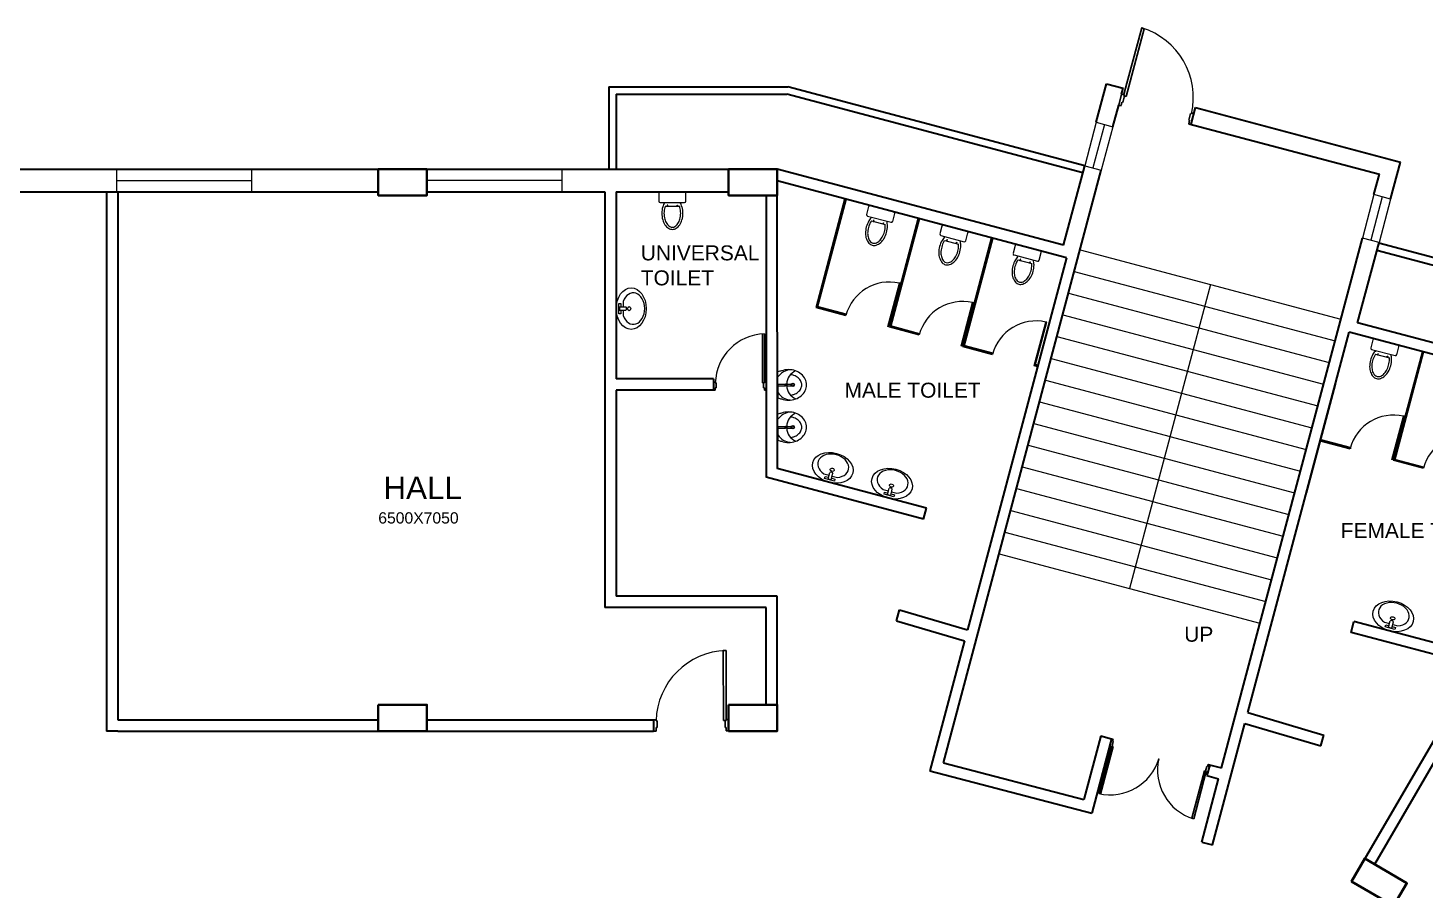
# Model space of a CAD drawing. Header units: millimetres. Extents: x 3079 to 579737, y 1565 to 1161826.
# Drawn here: x 156652 to 175297, y 1088899 to 1100409 of the extents above; entities that cross this region are included whole.
import ezdxf

# ---------------------------------------------------------------- set-up
doc = ezdxf.new("R2010")
doc.units = ezdxf.units.MM
for name, color, linetype, lineweight in [('1', 7, 'Continuous', 35), ('A_COL', 250, 'Continuous', 40), ('A_ELE1', 250, 'Continuous', 20), ('A_WIN-DOR', 250, 'Continuous', 30), ('DOOR', 250, 'Continuous', 15), ('IG-Area', 250, 'Continuous', 30), ('partition', 253, 'Continuous', 5), ('WINDOW', 252, 'Continuous', 15)]:
    doc.layers.add(name, color=color, linetype=linetype, lineweight=lineweight)
doc.layers.add('FURNITURE', color=253, linetype='Continuous', lineweight=5, transparency=0.05)
doc.styles.get("Standard").update_dxf_attribs({"font": 'arial.ttf'})

msp = doc.modelspace()

# ---------------------------------------------------------------- linework, layer by layer
for p, q in [((170908, 1099149), (170754, 1098570)), ((171131, 1099090), (170976, 1098511)), ((174615, 1098184), (174461, 1097604)), ((174837, 1098124), (174683, 1097545)), ((170693, 1097448), (170694, 1097447)), ((170616, 1097158), (170617, 1097158)), ((172432, 1096985), (171353, 1092926)), ((172432, 1096985), (174173, 1096522)), ((172432, 1096985), (174173, 1096522)), ((170539, 1096868), (170540, 1096868)), ((170461, 1096578), (170462, 1096578)), ((172355, 1096695), (174096, 1096232)), ((172278, 1096405), (174019, 1095942)), ((170384, 1096288), (170385, 1096288)), ((170307, 1095998), (170308, 1095998)), ((172201, 1096115), (173942, 1095652)), ((172124, 1095825), (173865, 1095362)), ((170230, 1095708), (170231, 1095708)), ((170153, 1095418), (170154, 1095418)), ((172047, 1095535), (173787, 1095072)), ((171970, 1095246), (173710, 1094782)), ((170076, 1095128), (170077, 1095128)), ((171892, 1094956), (173633, 1094493)), ((169999, 1094838), (170000, 1094838)), ((171815, 1094666), (173556, 1094203)), ((169922, 1094549), (169923, 1094548)), ((171738, 1094376), (173479, 1093913)), ((169844, 1094259), (169845, 1094258)), ((169767, 1093969), (169768, 1093968)), ((171661, 1094086), (173402, 1093623)), ((171584, 1093796), (173325, 1093333)), ((169690, 1093679), (169691, 1093679)), ((169613, 1093389), (169614, 1093389)), ((171507, 1093506), (173248, 1093043)), ((171430, 1093216), (173171, 1092753)), ((171353, 1092926), (173092, 1092463))]:
    msp.add_line(p, q)
at = {"ltscale": 0.25}
for p, q in [((170693, 1097448), (172434, 1096985)), ((170693, 1097448), (172434, 1096985)), ((170616, 1097158), (172356, 1096695)), ((170539, 1096868), (172279, 1096405)), ((170461, 1096578), (172202, 1096115)), ((170384, 1096288), (172125, 1095825)), ((170307, 1095998), (172048, 1095535)), ((170230, 1095708), (171971, 1095245)), ((170153, 1095418), (171894, 1094955)), ((170076, 1095128), (171817, 1094665)), ((169999, 1094838), (171740, 1094375)), ((169922, 1094549), (171662, 1094086)), ((169844, 1094259), (171585, 1093796)), ((169767, 1093969), (171508, 1093506)), ((169690, 1093679), (171431, 1093216)), ((169613, 1093389), (171353, 1092926))]:
    msp.add_line(p, q, dxfattribs=at)
at = {"layer": '1'}
for p, q in [((164402, 1099623), (166793, 1099623)), ((164402, 1099623), (164402, 1098523)), ((164502, 1099523), (166780, 1099523)), ((164502, 1099523), (164502, 1098523)), ((170729, 1098473), (166780, 1099523)), ((170754, 1098570), (166793, 1099623)), ((170908, 1099149), (171045, 1099662)), ((171045, 1099662), (171267, 1099603)), ((171246, 1099525), (171267, 1099603)), ((171131, 1099090), (171208, 1099380)), ((171208, 1099380), (171239, 1099372)), ((172174, 1099123), (172233, 1099345)), ((172233, 1099345), (174969, 1098618)), ((172143, 1099131), (174687, 1098455)), ((170471, 1097507), (170754, 1098570)), ((174837, 1098124), (174969, 1098618)), ((149002, 1098523), (166652, 1098523)), ((164502, 1098523), (166652, 1098523)), ((166502, 1098523), (166502, 1098523)), ((170471, 1097507), (166652, 1098523)), ((168872, 1090597), (170976, 1098511)), ((174615, 1098184), (174687, 1098455)), ((154477, 1098223), (161327, 1098223)), ((154477, 1098223), (157852, 1098223)), ((157702, 1098223), (157702, 1091023)), ((157852, 1098223), (157852, 1091173)), ((161977, 1098223), (164352, 1098223)), ((164352, 1098223), (164352, 1092671)), ((164502, 1098223), (166002, 1098223)), ((164502, 1098223), (164502, 1095723)), ((170510, 1097341), (166652, 1098368)), ((166502, 1098173), (166502, 1095723)), ((166648, 1098173), (166651, 1094526)), ((167555, 1098127), (167170, 1096678)), ((167567, 1098124), (167184, 1096686)), ((168533, 1097867), (168148, 1096417)), ((168545, 1097864), (168162, 1096426)), ((169511, 1097607), (169126, 1096157)), ((169523, 1097604), (169140, 1096166)), ((172579, 1090530), (174461, 1097604)), ((174397, 1096471), (174683, 1097545)), ((170510, 1097341), (169189, 1092374)), ((167568, 1096572), (167170, 1096678)), ((167571, 1096583), (167184, 1096686)), ((168546, 1096311), (168148, 1096417)), ((168549, 1096323), (168162, 1096426)), ((172931, 1091268), (174282, 1096346)), ((178009, 1095356), (174282, 1096346)), ((178087, 1095490), (174397, 1096471)), ((169524, 1096051), (169126, 1096157)), ((169527, 1096063), (169140, 1096166)), ((175261, 1096087), (174876, 1094637)), ((175273, 1096083), (174890, 1094645)), ((166652, 1095793), (166652, 1095793)), ((170125, 1095891), (170082, 1095903)), ((170128, 1095903), (170097, 1095911)), ((170100, 1095800), (170100, 1095800)), ((170103, 1095812), (170103, 1095812)), ((165802, 1095723), (164502, 1095723)), ((165802, 1095723), (165802, 1095573)), ((166502, 1095723), (166502, 1094410)), ((166652, 1095643), (166652, 1095643)), ((174096, 1095654), (173712, 1094204)), ((164502, 1095573), (164502, 1092821)), ((165802, 1095573), (164502, 1095573)), ((174296, 1094791), (173909, 1094894)), ((174299, 1094803), (173912, 1094906)), ((174299, 1094803), (174296, 1094791)), ((168643, 1093996), (166651, 1094526)), ((175274, 1094531), (174876, 1094637)), ((175277, 1094543), (174890, 1094645)), ((168605, 1093850), (166502, 1094410)), ((168605, 1093850), (168643, 1093996)), ((166652, 1092821), (164502, 1092821)), ((166652, 1091323), (166652, 1092821)), ((176737, 1092876), (174621, 1089243)), ((166502, 1092671), (164352, 1092671)), ((166502, 1091373), (166502, 1092671)), ((166652, 1092671), (166652, 1092671)), ((168244, 1092496), (168283, 1092641)), ((168283, 1092641), (169189, 1092374)), ((168244, 1092496), (169150, 1092229)), ((174309, 1092339), (174348, 1092484)), ((176072, 1092029), (174348, 1092484)), ((175991, 1091892), (174309, 1092339)), ((169150, 1092229), (168688, 1090490)), ((175991, 1091892), (174316, 1089016)), ((157852, 1091173), (161327, 1091173)), ((161977, 1091173), (165002, 1091173)), ((165002, 1091173), (165002, 1091023)), ((172461, 1089502), (172892, 1091123)), ((172892, 1091123), (173907, 1090823)), ((172931, 1091268), (173945, 1090968)), ((157852, 1091023), (157702, 1091023)), ((157852, 1091023), (165002, 1091023)), ((166002, 1091023), (166652, 1091023)), ((170969, 1090959), (170742, 1090107)), ((170969, 1090959), (171114, 1090920)), ((173907, 1090823), (173945, 1090968)), ((171114, 1090920), (170849, 1089924)), ((168872, 1090597), (170742, 1090107)), ((172423, 1090572), (172385, 1090427)), ((172402, 1090578), (172579, 1090530)), ((168688, 1090490), (170849, 1089924)), ((172316, 1089540), (172541, 1090385)), ((172385, 1090427), (172541, 1090385)), ((172316, 1089540), (172461, 1089502)), ((174381, 1088979), (174381, 1088978)), ((174445, 1088941), (174445, 1088941))]:
    msp.add_line(p, q, dxfattribs=at)
for points in [[(180962, 1093820), (181515, 1094771), (178513, 1096515), (174680, 1097534)], [(180876, 1093870), (181378, 1094735), (178474, 1096422), (174655, 1097438)]]:
    msp.add_lwpolyline(points, dxfattribs=at)
at = {"layer": 'A_COL'}
for points in [[(161327, 1098523), (161327, 1098173), (161977, 1098173), (161977, 1098523)], [(166002, 1098523), (166002, 1098173), (166652, 1098173), (166652, 1098523)], [(161327, 1091373), (161327, 1091023), (161977, 1091023), (161977, 1091373)], [(166002, 1091373), (166002, 1091023), (166652, 1091023), (166652, 1091373)], [(174492, 1089319), (174316, 1089016), (174877, 1088689), (175054, 1088991)]]:
    msp.add_lwpolyline(points, close=True, dxfattribs=at)
at = {"layer": 'A_ELE1', "transparency": 33554687}
for centre, radius, start, end in [((171238, 1099484), 966, 346.8467, 73.3625), ((166500, 1095649), 676, 91.742, 178.2578), ((165999, 1091133), 966, 91.8328, 178.3486), ((171096, 1090847), 676, 256.8465, 343.3623), ((172402, 1090499), 676, 166.8467, 253.3625)]:
    msp.add_arc(centre, radius, start, end, dxfattribs=at)
at = {"layer": 'A_WIN-DOR', "transparency": 33554687}
for p, q in [((171274, 1099505), (171515, 1100409)), ((171309, 1099495), (171550, 1100399)), ((171246, 1099525), (171208, 1099380)), ((171277, 1099517), (171246, 1099525)), ((171264, 1099413), (171287, 1099501)), ((171277, 1099517), (171286, 1099549)), ((171208, 1099380), (171239, 1099372)), ((171239, 1099372), (171251, 1099416)), ((171251, 1099416), (171264, 1099413)), ((172142, 1099179), (172165, 1099268)), ((172155, 1099176), (172142, 1099179)), ((172143, 1099131), (172155, 1099176)), ((172213, 1099268), (172174, 1099123)), ((172179, 1099264), (172182, 1099276)), ((172182, 1099276), (172213, 1099268)), ((166454, 1095669), (166454, 1096324)), ((166479, 1095669), (166479, 1096325)), ((165824, 1095678), (165802, 1095678)), ((165824, 1095669), (165824, 1095678)), ((165824, 1095573), (165824, 1095605)), ((165824, 1095605), (165834, 1095605)), ((165834, 1095605), (165834, 1095669)), ((166470, 1095605), (166470, 1095669)), ((166479, 1095605), (166470, 1095605)), ((166479, 1095678), (166479, 1095701)), ((166479, 1095678), (166502, 1095678)), ((166479, 1095573), (166479, 1095605)), ((166502, 1095678), (166502, 1095573)), ((165933, 1091162), (165931, 1092097)), ((165970, 1091162), (165968, 1092098)), ((165034, 1091173), (165002, 1091173)), ((165002, 1091173), (165002, 1091023)), ((165034, 1091161), (165034, 1091173)), ((165047, 1091069), (165047, 1091161)), ((165956, 1091071), (165956, 1091162)), ((165970, 1091175), (165969, 1091208)), ((165970, 1091175), (166002, 1091175)), ((166002, 1091175), (166002, 1091025)), ((165034, 1091023), (165034, 1091069)), ((165034, 1091069), (165047, 1091069)), ((165970, 1091071), (165956, 1091071)), ((165970, 1091025), (165970, 1091071)), ((166002, 1091025), (165970, 1091025)), ((171111, 1090822), (170942, 1090188)), ((171135, 1090815), (170967, 1090182)), ((171087, 1090819), (171114, 1090920)), ((171108, 1090813), (171087, 1090819)), ((171108, 1090813), (171102, 1090791)), ((171136, 1090881), (171120, 1090819)), ((171135, 1090914), (171127, 1090884)), ((171127, 1090884), (171136, 1090881)), ((171742, 1090645), (171741, 1090645)), ((171744, 1090653), (171742, 1090645)), ((171744, 1090653), (171744, 1090653)), ((172402, 1090578), (172393, 1090547)), ((172396, 1090470), (172423, 1090572)), ((172352, 1090491), (172184, 1089859)), ((172377, 1090485), (172209, 1089852)), ((172384, 1090549), (172368, 1090487)), ((172375, 1090476), (172369, 1090454)), ((172375, 1090476), (172396, 1090470)), ((172393, 1090547), (172384, 1090549))]:
    msp.add_line(p, q, dxfattribs=at)
at = {"layer": 'A_WIN-DOR'}
for p, q in [((171515, 1100409), (171550, 1100399)), ((165802, 1095678), (165802, 1095573)), ((165802, 1095573), (165824, 1095573)), ((166479, 1095573), (166502, 1095573)), ((165968, 1092098), (165931, 1092097)), ((165002, 1091023), (165034, 1091023)), ((171135, 1090914), (171114, 1090920)), ((172402, 1090578), (172423, 1090572))]:
    msp.add_line(p, q, dxfattribs=at)
at = {"layer": 'A_WIN-DOR', "transparency": 33554687}
for points in [[(171274, 1099505), (171309, 1099495)], [(172179, 1099264), (172165, 1099268)], [(165824, 1095669), (165834, 1095669)], [(166479, 1095669), (166454, 1095669)], [(165034, 1091161), (165047, 1091161)], [(165970, 1091162), (165933, 1091162)], [(171111, 1090822), (171135, 1090815)], [(171744, 1090653), (171744, 1090653)], [(172377, 1090485), (172352, 1090491)]]:
    msp.add_lwpolyline(points, dxfattribs=at)
at = {"layer": 'DOOR'}
for p, q in [((168126, 1096423), (168281, 1097003)), ((168138, 1096420), (168292, 1097000)), ((168292, 1097000), (168281, 1097003)), ((169104, 1096163), (169259, 1096743)), ((169116, 1096160), (169270, 1096740)), ((169270, 1096740), (169259, 1096743)), ((168138, 1096420), (168126, 1096423)), ((170082, 1095903), (170237, 1096483)), ((170094, 1095900), (170248, 1096479)), ((170248, 1096479), (170237, 1096483)), ((169116, 1096160), (169104, 1096163)), ((170094, 1095900), (170082, 1095903)), ((174855, 1094647), (175010, 1095227)), ((174867, 1094644), (175021, 1095224)), ((175021, 1095224), (175010, 1095227)), ((174867, 1094644), (174855, 1094647))]:
    msp.add_line(p, q, dxfattribs=at)
at = {"layer": 'FURNITURE'}
for p, q in [((165072, 1098205), (165072, 1098097)), ((165414, 1098223), (165090, 1098223)), ((165432, 1098097), (165432, 1098205)), ((165090, 1098079), (165414, 1098079)), ((165156, 1098029), (165347, 1098029)), ((165182, 1098045), (165182, 1098029)), ((165189, 1098045), (165182, 1098045)), ((165182, 1098029), (165189, 1098029)), ((165189, 1098029), (165189, 1098045)), ((165314, 1098029), (165314, 1098045)), ((165314, 1098045), (165321, 1098045)), ((165321, 1098029), (165314, 1098029)), ((165321, 1098045), (165321, 1098029)), ((167871, 1098024), (167844, 1097920)), ((168207, 1097954), (167893, 1098037)), ((167856, 1097898), (168170, 1097815)), ((167908, 1097832), (168092, 1097783)), ((167937, 1097841), (167933, 1097825)), ((167933, 1097825), (167940, 1097824)), ((167944, 1097839), (167937, 1097841)), ((167940, 1097824), (167944, 1097839)), ((168192, 1097827), (168219, 1097932)), ((168060, 1097792), (168064, 1097807)), ((168067, 1097790), (168060, 1097792)), ((168064, 1097807), (168071, 1097805)), ((168071, 1097805), (168067, 1097790)), ((168849, 1097764), (168822, 1097660)), ((168834, 1097638), (169148, 1097555)), ((169185, 1097694), (168871, 1097777)), ((169170, 1097567), (169197, 1097672)), ((168886, 1097572), (169070, 1097523)), ((168915, 1097581), (168911, 1097565)), ((168911, 1097565), (168918, 1097563)), ((168922, 1097579), (168915, 1097581)), ((168918, 1097563), (168922, 1097579)), ((169038, 1097531), (169042, 1097547)), ((169045, 1097530), (169038, 1097531)), ((169042, 1097547), (169049, 1097545)), ((169049, 1097545), (169045, 1097530)), ((169827, 1097504), (169800, 1097400)), ((170163, 1097434), (169849, 1097517)), ((169812, 1097378), (170126, 1097294)), ((169864, 1097312), (170048, 1097263)), ((169893, 1097321), (169889, 1097305)), ((169889, 1097305), (169896, 1097303)), ((169900, 1097319), (169893, 1097321)), ((169896, 1097303), (169900, 1097319)), ((170016, 1097271), (170020, 1097287)), ((170023, 1097270), (170016, 1097271)), ((170020, 1097287), (170027, 1097285)), ((170027, 1097285), (170023, 1097270)), ((170148, 1097307), (170175, 1097412)), ((164538, 1096594), (164538, 1096730)), ((164538, 1096730), (164566, 1096730)), ((164566, 1096730), (164566, 1096684)), ((164595, 1096756), (164595, 1096684)), ((164566, 1096594), (164538, 1096594)), ((164545, 1096684), (164545, 1096640)), ((164545, 1096684), (164632, 1096684)), ((164545, 1096640), (164632, 1096640)), ((164566, 1096640), (164566, 1096594)), ((164595, 1096640), (164595, 1096568)), ((174599, 1096244), (174572, 1096140)), ((174935, 1096173), (174621, 1096257)), ((174920, 1096047), (174947, 1096151)), ((174584, 1096118), (174897, 1096034)), ((174636, 1096052), (174820, 1096003)), ((174665, 1096061), (174661, 1096045)), ((174661, 1096045), (174668, 1096043)), ((174672, 1096059), (174665, 1096061)), ((174668, 1096043), (174672, 1096059)), ((174788, 1096011), (174792, 1096027)), ((174795, 1096009), (174788, 1096011)), ((174792, 1096027), (174799, 1096025)), ((174799, 1096025), (174795, 1096009)), ((166662, 1095468), (166661, 1095818)), ((166651, 1095638), (166651, 1095648)), ((166651, 1095648), (166661, 1095648)), ((166651, 1095638), (166661, 1095638)), ((166661, 1095655), (166758, 1095655)), ((166661, 1095655), (166758, 1095655)), ((166661, 1095632), (166758, 1095632)), ((166661, 1095632), (166759, 1095632)), ((166759, 1095648), (166759, 1095648)), ((166759, 1095639), (166759, 1095639)), ((166777, 1095655), (166837, 1095655)), ((166777, 1095632), (166837, 1095632)), ((166662, 1094904), (166661, 1095254)), ((166651, 1095073), (166651, 1095084)), ((166651, 1095084), (166661, 1095084)), ((166651, 1095073), (166661, 1095073)), ((166661, 1095090), (166758, 1095090)), ((166661, 1095090), (166758, 1095090)), ((166661, 1095067), (166758, 1095067)), ((166661, 1095067), (166759, 1095067)), ((166759, 1095083), (166759, 1095083)), ((166759, 1095074), (166759, 1095074)), ((166777, 1095090), (166837, 1095090)), ((166777, 1095067), (166837, 1095067)), ((167330, 1094390), (167353, 1094474)), ((167274, 1094457), (167343, 1094438)), ((167284, 1094395), (167291, 1094422)), ((167415, 1094360), (167284, 1094395)), ((167291, 1094422), (167336, 1094410)), ((167330, 1094390), (167373, 1094379)), ((167373, 1094379), (167395, 1094463)), ((167378, 1094399), (167422, 1094387)), ((167386, 1094427), (167455, 1094409)), ((167422, 1094387), (167415, 1094360)), ((168066, 1094246), (168135, 1094228)), ((168076, 1094184), (168083, 1094211)), ((168207, 1094150), (168076, 1094184)), ((168083, 1094211), (168127, 1094200)), ((168122, 1094180), (168144, 1094264)), ((168122, 1094180), (168165, 1094168)), ((168165, 1094168), (168187, 1094253)), ((168170, 1094188), (168214, 1094177)), ((168177, 1094217), (168246, 1094198)), ((168214, 1094177), (168207, 1094150)), ((174754, 1092475), (174823, 1092457)), ((174764, 1092413), (174772, 1092440)), ((174772, 1092440), (174816, 1092428)), ((174810, 1092408), (174833, 1092493)), ((174853, 1092397), (174876, 1092481)), ((174858, 1092417), (174903, 1092405)), ((174866, 1092445), (174935, 1092427)), ((174895, 1092378), (174764, 1092413)), ((174810, 1092408), (174853, 1092397)), ((174903, 1092405), (174895, 1092378))]:
    msp.add_line(p, q, dxfattribs=at)
for centre, radius in [((166768, 1095644), 14.9), ((166858, 1095644), 23.7), ((166768, 1095079), 14.9), ((166858, 1095079), 23.7)]:
    msp.add_circle(centre, radius, dxfattribs=at)
for centre, radius, start, end in [((165090, 1098205), 18, 90.0001, 180.0001), ((165414, 1098205), 18, 0.0001, 90.0001), ((165090, 1098097), 18, 180.0001, 270.0001), ((165441, 1097935), 330, 164.9269, 180.0001), ((165348, 1097960), 233, 149.0967, 164.9269), ((165441, 1097935), 301, 164.9269, 180.0001), ((165348, 1097960), 204, 160.1761, 164.9269), ((165155, 1097960), 204, 15.0732, 19.8241), ((165062, 1097935), 301, 0.0001, 15.0732), ((165155, 1097960), 233, 15.0732, 30.9035), ((165062, 1097935), 330, 0.0001, 15.0732), ((165414, 1098097), 18, 270.0001, 0.0001), ((167889, 1098020), 18, 75.1045, 165.1045), ((165441, 1097935), 330, 180.0001, 195.0732), ((165348, 1097909), 233, 195.0732, 213.0316), ((165441, 1097935), 301, 180.0001, 195.0732), ((165348, 1097909), 204, 195.0732, 213.0316), ((165155, 1097909), 204, 326.9685, 344.9269), ((165155, 1097909), 233, 326.9685, 344.9269), ((165062, 1097935), 301, 344.9269, 0.0001), ((165062, 1097935), 330, 344.9269, 0.0001), ((168159, 1097668), 330, 150.0314, 165.1045), ((167861, 1097915), 18, 165.1045, 255.1045), ((168075, 1097716), 233, 134.2011, 150.0314), ((168075, 1097716), 204, 145.2805, 150.0314), ((167889, 1097765), 233, 0.1776, 16.0079), ((168174, 1097832), 18, 255.1045, 345.1045), ((168202, 1097936), 18, 345.1045, 75.1045), ((165289, 1097871), 162, 213.0316, 237.5003), ((165289, 1097871), 134, 213.0316, 237.5003), ((165252, 1097813), 93.1, 237.5003, 270.0001), ((165252, 1097813), 64.3, 237.5003, 270.0001), ((165252, 1097813), 64.3, 270.0001, 302.4999), ((165252, 1097813), 93.1, 270.0001, 302.4999), ((165214, 1097871), 134, 302.4999, 326.9685), ((165214, 1097871), 162, 302.4999, 326.9685), ((168159, 1097668), 330, 165.1045, 180.1776), ((168062, 1097667), 233, 180.1776, 198.136), ((168159, 1097668), 301, 165.1045, 180.1776), ((168062, 1097667), 204, 180.1776, 198.136), ((168159, 1097668), 301, 150.0314, 165.1045), ((167792, 1097765), 301, 330.0314, 345.1045), ((167792, 1097765), 330, 330.0314, 345.1045), ((167792, 1097765), 301, 345.1045, 0.1776), ((167889, 1097765), 204, 0.1776, 4.9285), ((167792, 1097765), 330, 345.1045, 0.1776), ((168839, 1097655), 18, 165.1045, 255.1045), ((168867, 1097760), 18, 75.1045, 165.1045), ((169180, 1097676), 18, 345.1045, 75.1045), ((167995, 1097645), 162, 198.136, 222.6047), ((167995, 1097645), 134, 198.136, 222.6047), ((167944, 1097598), 93.1, 222.6047, 255.1045), ((167944, 1097598), 64.3, 222.6047, 255.1045), ((167944, 1097598), 93.1, 255.1045, 287.6043), ((167944, 1097598), 64.3, 255.1045, 287.6043), ((167923, 1097664), 134, 287.6043, 312.073), ((167923, 1097664), 162, 287.6043, 312.073), ((167876, 1097717), 204, 312.073, 330.0314), ((167876, 1097717), 233, 312.073, 330.0314), ((169137, 1097407), 330, 165.1045, 180.1776), ((169137, 1097407), 330, 150.0314, 165.1045), ((169137, 1097407), 301, 165.1045, 180.1776), ((169137, 1097407), 301, 150.0314, 165.1045), ((169053, 1097456), 233, 134.2011, 150.0314), ((169053, 1097456), 204, 145.2805, 150.0314), ((168770, 1097505), 301, 345.1045, 0.1776), ((168867, 1097505), 204, 0.1776, 4.9285), ((168770, 1097505), 330, 345.1045, 0.1776), ((168867, 1097505), 233, 0.1776, 16.0079), ((169152, 1097572), 18, 255.1045, 345.1045), ((169845, 1097499), 18, 75.1045, 165.1045), ((169040, 1097407), 233, 180.1776, 198.136), ((168973, 1097385), 162, 198.136, 222.6047), ((169040, 1097407), 204, 180.1776, 198.136), ((168973, 1097385), 134, 198.136, 222.6047), ((168922, 1097338), 93.1, 222.6047, 255.1045), ((168922, 1097338), 64.3, 222.6047, 255.1045), ((168922, 1097338), 64.3, 255.1045, 287.6043), ((168901, 1097404), 134, 287.6043, 312.073), ((168901, 1097404), 162, 287.6043, 312.073), ((168854, 1097457), 204, 312.073, 330.0314), ((168854, 1097457), 233, 312.073, 330.0314), ((168770, 1097505), 301, 330.0314, 345.1045), ((168770, 1097505), 330, 330.0314, 345.1045), ((170115, 1097147), 330, 150.0314, 165.1045), ((169817, 1097395), 18, 165.1045, 255.1045), ((170115, 1097147), 301, 150.0314, 165.1045), ((170031, 1097196), 233, 134.2011, 150.0314), ((170031, 1097196), 204, 145.2805, 150.0314), ((169845, 1097245), 233, 0.1776, 16.0079), ((170130, 1097312), 18, 255.1045, 345.1045), ((170158, 1097416), 18, 345.1045, 75.1045), ((168922, 1097338), 93.1, 255.1045, 287.6043), ((170115, 1097147), 330, 165.1045, 180.1776), ((170018, 1097147), 233, 180.1776, 198.136), ((170115, 1097147), 301, 165.1045, 180.1776), ((170018, 1097147), 204, 180.1776, 198.136), ((169951, 1097125), 134, 198.136, 222.6047), ((169832, 1097197), 204, 312.073, 330.0314), ((169832, 1097197), 233, 312.073, 330.0314), ((169748, 1097245), 301, 330.0314, 345.1045), ((169748, 1097245), 330, 330.0314, 345.1045), ((169748, 1097245), 301, 345.1045, 0.1776), ((169845, 1097245), 204, 0.1776, 4.9285), ((169748, 1097245), 330, 345.1045, 0.1776), ((169951, 1097125), 162, 198.136, 222.6047), ((169900, 1097078), 93.1, 222.6047, 255.1045), ((169900, 1097078), 64.3, 222.6047, 255.1045), ((169900, 1097078), 93.1, 255.1045, 287.6043), ((169900, 1097078), 64.3, 255.1045, 287.6043), ((169879, 1097144), 134, 287.6043, 312.073), ((169879, 1097144), 162, 287.6043, 312.073), ((174617, 1096239), 18, 75.1045, 165.1045), ((174930, 1096156), 18, 345.1045, 75.1045), ((174887, 1095887), 330, 165.1045, 180.1776), ((174887, 1095887), 330, 150.0314, 165.1045), ((174589, 1096135), 18, 165.1045, 255.1045), ((174887, 1095887), 301, 165.1045, 180.1776), ((174887, 1095887), 301, 150.0314, 165.1045), ((174803, 1095936), 233, 134.2011, 150.0314), ((174803, 1095936), 204, 145.2805, 150.0314), ((174520, 1095985), 301, 345.1045, 0.1776), ((174617, 1095985), 204, 0.1776, 4.9285), ((174520, 1095985), 330, 345.1045, 0.1776), ((174617, 1095985), 233, 0.1776, 16.0079), ((174902, 1096052), 18, 255.1045, 345.1045), ((166848, 1095618), 229, 94.8869, 144.6725), ((166823, 1095327), 517, 103.0139, 108.2562), ((166801, 1095562), 285, 90.0477, 109.3112), ((166976, 1095648), 199, 113.4034, 177.8323), ((166801, 1095562), 285, 70.7841, 90.0477), ((166801, 1095562), 220, 70.7841, 83.0337), ((166815, 1095602), 243, 49.8926, 70.7841), ((166837, 1095627), 210, 26.1958, 49.8926), ((174790, 1095887), 233, 180.1776, 198.136), ((174723, 1095865), 162, 198.136, 222.6047), ((174790, 1095887), 204, 180.1776, 198.136), ((174723, 1095865), 134, 198.136, 222.6047), ((174672, 1095818), 64.3, 222.6047, 255.1045), ((174651, 1095884), 134, 287.6043, 312.073), ((174604, 1095936), 204, 312.073, 330.0314), ((174604, 1095936), 233, 312.073, 330.0314), ((174520, 1095985), 301, 330.0314, 345.1045), ((174520, 1095985), 330, 330.0314, 345.1045), ((166768, 1095644), 10, 90.0477, 270.0477), ((166768, 1095643), 10, 90.0477, 270.0477), ((166768, 1095644), 10, 270.0477, 90.0477), ((166768, 1095643), 10, 270.0477, 90.0477), ((166976, 1095640), 199, 182.263, 246.692), ((166858, 1095644), 14.1, 90.0477, 270.0477), ((166858, 1095644), 14.1, 270.0477, 90.0477), ((166815, 1095602), 178, 49.8926, 70.7841), ((166837, 1095627), 145, 26.1958, 49.8926), ((166837, 1095660), 145, 310.2027, 333.8996), ((166870, 1095644), 108, 0.0477, 26.1958), ((166870, 1095644), 108, 333.8996, 0.0477), ((166870, 1095644), 173, 0.0477, 26.1958), ((166870, 1095644), 173, 333.8996, 0.0477), ((174672, 1095818), 93.1, 222.6047, 255.1045), ((174672, 1095818), 93.1, 255.1045, 287.6043), ((174672, 1095818), 64.3, 255.1045, 287.6043), ((174651, 1095884), 162, 287.6043, 312.073), ((166848, 1095670), 229, 215.5197, 263.8921), ((166823, 1095960), 517, 251.8392, 257.0814), ((166801, 1095725), 285, 250.7841, 270.0477), ((166801, 1095725), 285, 270.0477, 289.3112), ((166801, 1095725), 220, 277.0617, 289.3112), ((166815, 1095685), 178, 289.3112, 310.2027), ((166815, 1095685), 243, 289.3112, 310.2027), ((166837, 1095660), 210, 310.2027, 333.8996), ((166848, 1095053), 229, 94.8869, 144.6725), ((166823, 1094762), 517, 103.0139, 108.2562), ((166801, 1094997), 285, 90.0477, 109.3112), ((166976, 1095083), 199, 113.4034, 177.8323), ((166801, 1094997), 285, 70.7841, 90.0477), ((166801, 1094997), 220, 70.7841, 83.0337), ((166815, 1095037), 243, 49.8926, 70.7841), ((166837, 1095062), 210, 26.1958, 49.8926), ((166768, 1095079), 10, 90.0477, 270.0477), ((166768, 1095078), 10, 90.0477, 270.0477), ((166768, 1095079), 10, 270.0477, 90.0477), ((166768, 1095078), 10, 270.0477, 90.0477), ((166976, 1095075), 199, 182.263, 246.692), ((166858, 1095079), 14.1, 90.0477, 270.0477), ((166858, 1095079), 14.1, 270.0477, 90.0477), ((166815, 1095037), 178, 49.8926, 70.7841), ((166837, 1095062), 145, 26.1958, 49.8926), ((166837, 1095095), 145, 310.2027, 333.8996), ((166870, 1095079), 108, 0.0477, 26.1958), ((166870, 1095079), 108, 333.8996, 0.0477), ((166870, 1095079), 173, 0.0477, 26.1958), ((166870, 1095079), 173, 333.8996, 0.0477), ((166848, 1095105), 229, 215.5197, 263.8921), ((166823, 1095395), 517, 251.8392, 257.0814), ((166801, 1095160), 285, 250.7841, 270.0477), ((166801, 1095160), 285, 270.0477, 289.3112), ((166801, 1095160), 220, 277.0617, 289.3112), ((166815, 1095120), 178, 289.3112, 310.2027), ((166815, 1095120), 243, 289.3112, 310.2027), ((166837, 1095095), 210, 310.2027, 333.8996)]:
    msp.add_arc(centre, radius, start, end, dxfattribs=at)
for centre, major_axis, start_param, end_param in [((164702, 1096662), (0, -277), 1.570796326794886, 7.853981633974473), ((164731, 1096662), (0, -210), -1.109185, 4.250778), ((164622, 1096662), (0, 26), 3.694408, 5.73037), ((164675, 1096662), (0, 28.6), -1.570796, 4.712389), ((167392, 1094536), (267, -71), 1.570796326794886, 7.853981633974473), ((167399, 1094564), (203, -54), -1.109185, 4.250778), ((167372, 1094459), (-25.1, 6.7), 3.694408, 5.73037), ((167385, 1094510), (-27.6, 7.3), -1.570796, 4.712389), ((168183, 1094325), (267, -71), 1.570796326794886, 7.853981633974473), ((168191, 1094354), (203, -54), -1.109185, 4.250778), ((168177, 1094300), (-27.6, 7.3), -1.570796, 4.712389), ((168163, 1094249), (-25.1, 6.7), 3.694408, 5.73037), ((174872, 1092554), (267, -71), 1.570796326794886, 7.853981633974473), ((174880, 1092582), (203, -54), -1.109185, 4.250778), ((174852, 1092477), (-25.1, 6.7), 3.694408, 5.73037), ((174865, 1092528), (-27.6, 7.3), -1.570796, 4.712389)]:
    msp.add_ellipse(centre, major_axis=major_axis, ratio=0.723214, start_param=start_param, end_param=end_param, dxfattribs=at)
at = {"layer": 'partition'}
for centre in [(168148, 1096417), (169126, 1096157), (170104, 1095897), (174877, 1094641), (175854, 1094377)]:
    msp.add_arc(centre, 600, 77.2058, 165.1045, dxfattribs=at)
at = {"layer": 'WINDOW'}
for p, q in [((170908, 1099149), (171131, 1099090)), ((171020, 1099120), (170865, 1098540)), ((170754, 1098570), (170976, 1098511)), ((157835, 1098523), (157835, 1098223)), ((159635, 1098523), (159635, 1098223)), ((163777, 1098523), (163777, 1098223)), ((157835, 1098373), (159635, 1098373)), ((163777, 1098373), (161977, 1098373)), ((174726, 1098154), (174572, 1097574)), ((174837, 1098124), (174615, 1098184)), ((174683, 1097545), (174461, 1097604))]:
    msp.add_line(p, q, dxfattribs=at)

# ---------------------------------------------------------------- texts
at = {"layer": 'IG-Area', "attachment_point": 1}
for s, insert, char_height in [('UNIVERSAL\\PTOILET', (164830, 1097506), 200), ('MALE TOILET', (167549, 1095673), 200), ('HALL', (161395, 1094420), 300), ('6500X7050', (161327, 1093943), 150), ('FEMALE TOILET', (174171, 1093799), 200), ('UP', (172083, 1092415), 200)]:
    msp.add_mtext_dynamic_manual_height_columns(s, width=38356.19, gutter_width=12.5, heights=[0], dxfattribs=dict(at, insert=insert, char_height=char_height))

doc.saveas('drawing.dxf')
